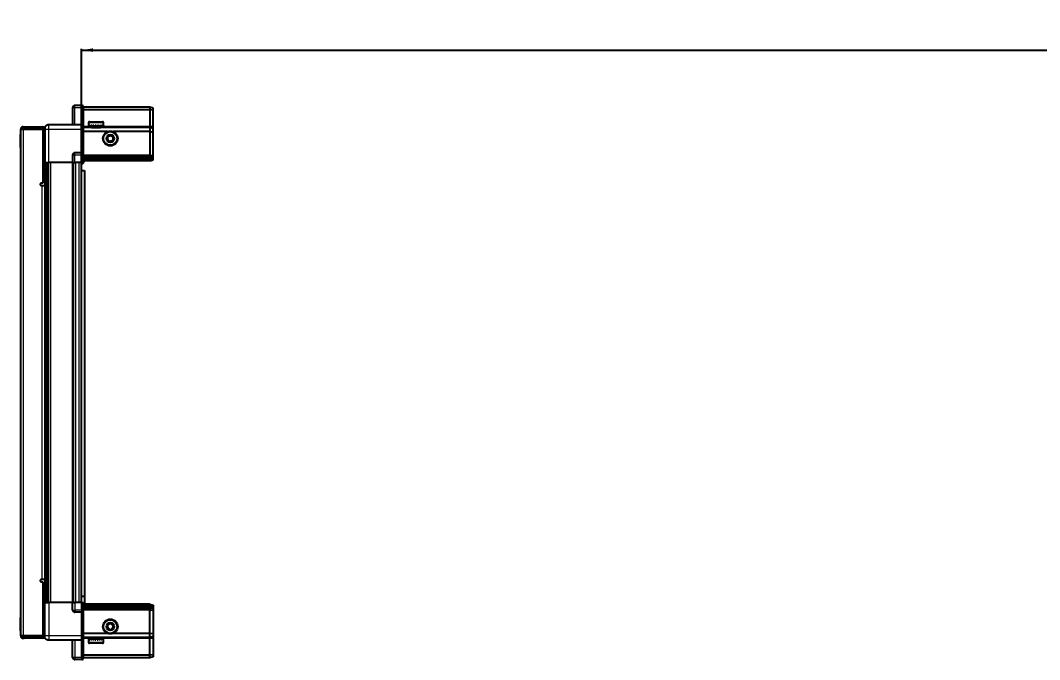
# Model space of a CAD drawing. Header units: millimetres. Extents: x 1315 to 6247, y -1323 to 1607.
# Drawn here: x 2843 to 3737, y 933 to 1494 of the extents above; entities that cross this region are included whole.
import ezdxf

# ---------------------------------------------------------------- set-up
doc = ezdxf.new("R2010")
doc.units = ezdxf.units.MM
doc.layers.add('FORMAT', color=7, linetype='Continuous')
doc.styles.add('SLDTEXTSTYLE0', font='TXT', dxfattribs={"width": 0.75})
doc.dimstyles.new('SLDDIMSTYLE0', dxfattribs={"dimtxt": 20, "dimasz": 10, "dimexe": 0, "dimexo": 0.0625, "dimgap": 5, "dimtad": 2, "dimdec": 1, "dimrnd": 1e-09, "dimzin": 12, "dimdsep": 46, "dimtxsty": 'SLDTEXTSTYLE0', "dimsah": 1, "dimcen": 0.09, "dimadec": 0, "dimazin": 3, "dimtfac": 1, "dimtofl": 0, "dimtmove": 0, "dimatfit": 3, "dimfxl": 0, "dimfrac": 2, "dimtolj": 1, "dimtzin": 12, "dimarcsym": 0})

# ---------------------------------------------------------------- blocks, each defined once
blk = doc.blocks.new('_D_5')
at = {"layer": 'FORMAT'}
for p, q in [((2896.98, 1369.33), (2896.98, 1468.82)), ((2896.98, 1467.82), (4796.98, 1467.82)), ((4796.98, 1369.33), (4796.98, 1468.82))]:
    blk.add_line(p, q, dxfattribs=at)
for points in [[(2896.98, 1467.82), (2906.98, 1466.28), (2906.98, 1469.36)], [(4796.98, 1467.82), (4786.98, 1469.36), (4786.98, 1466.28)]]:
    blk.add_solid(points, dxfattribs=at)
at = {"layer": 'FORMAT', "insert": (3817.42, 1493.6), "char_height": 20, "attachment_point": 1, "style": 'SLDTEXTSTYLE0'}
blk.add_mtext('1900', dxfattribs=at)

msp = doc.modelspace()

# ---------------------------------------------------------------- linework, layer by layer
at = {"color": 7, "linetype": 'Continuous', "lineweight": 25}
for p, q in [((2889.13, 1417.32), (2889.13, 1402.32)), ((2897.13, 1419.32), (2891.13, 1419.32)), ((2897.13, 1419.32), (2897.46, 1419.32)), ((2897.13, 1419.32), (2897.13, 1417.32)), ((2897.13, 1402.52), (2897.13, 1417.32)), ((2897.13, 1402.52), (2897.13, 1417.32)), ((2898.33, 1418.82), (2897.46, 1419.32)), ((2898.33, 1417.32), (2898.33, 1418.82)), ((2956.63, 1417.82), (2898.33, 1417.82)), ((2898.33, 1417.32), (2898.33, 1402.52)), ((2956.63, 1415.32), (2898.33, 1415.32)), ((2956.63, 1417.82), (2956.63, 1415.32)), ((2959.63, 1417.02), (2956.63, 1417.82)), ((2956.63, 1415.32), (2956.63, 1400.82)), ((2959.63, 1415.17), (2956.63, 1415.32)), ((2959.63, 1415.17), (2959.63, 1417.02)), ((2959.63, 1400.82), (2959.63, 1415.17)), ((2897.13, 1402.32), (2868.13, 1402.32)), ((2897.13, 1402.32), (2897.13, 1402.52)), ((2897.13, 1402.32), (2898.33, 1402.32)), ((2897.13, 1398.32), (2897.13, 1402.32)), ((2898.33, 1402.52), (2898.33, 1402.32)), ((2898.33, 1402.32), (2898.33, 1398.32)), ((2903.13, 1404.22), (2903.13, 1401.82)), ((2903.93, 1405.02), (2911.09, 1405.02)), ((2911.09, 1405.02), (2915.33, 1405.02)), ((2916.13, 1401.82), (2916.13, 1404.22)), ((2843.63, 1393.96), (2843.33, 1393.96)), ((2843.33, 1382.39), (2843.33, 1393.96)), ((2845.13, 1398.47), (2843.63, 1398.47)), ((2843.63, 1397.97), (2843.63, 1398.47)), ((2843.63, 954.67), (2843.63, 1397.97)), ((2845.73, 1399.07), (2845.73, 1400.57)), ((2845.73, 1400.57), (2846.63, 1400.57)), ((2845.73, 1399.07), (2846.63, 1399.07)), ((2845.73, 1398.57), (2863.13, 1398.57)), ((2846.63, 1400.57), (2863.13, 1400.57)), ((2846.63, 1399.07), (2846.63, 1400.57)), ((2846.63, 1399.07), (2863.13, 1399.07)), ((2863.13, 1399.07), (2863.13, 1400.57)), ((2864.63, 1398.57), (2863.13, 1398.57)), ((2863.13, 1398.57), (2863.13, 1351.07)), ((2864.63, 1398.32), (2864.63, 1369.32)), ((2897.13, 1378.02), (2897.13, 1398.32)), ((2956.63, 1399.82), (2898.33, 1399.82)), ((2898.33, 1398.32), (2898.33, 1378.02)), ((2919.63, 1396.32), (2898.33, 1396.32)), ((2903.13, 1401.82), (2903.13, 1401.32)), ((2903.13, 1401.32), (2903.26, 1401.32)), ((2903.45, 1401.82), (2903.26, 1401.82)), ((2903.26, 1401.82), (2903.26, 1401.32)), ((2903.26, 1401.32), (2903.45, 1401.32)), ((2903.45, 1401.82), (2903.45, 1401.32)), ((2903.45, 1401.32), (2903.98, 1401.32)), ((2904.38, 1401.82), (2903.98, 1401.82)), ((2903.98, 1401.82), (2903.98, 1401.32)), ((2903.98, 1401.32), (2904.38, 1401.32)), ((2904.38, 1401.82), (2904.38, 1401.32)), ((2904.38, 1401.32), (2905.25, 1401.32)), ((2905.23, 1401.32), (2905.23, 1401.22)), ((2905.23, 1401.22), (2914.03, 1401.22)), ((2905.82, 1401.82), (2905.25, 1401.82)), ((2905.25, 1401.82), (2905.25, 1401.32)), ((2905.25, 1401.32), (2905.82, 1401.32)), ((2905.63, 1400.82), (2906.32, 1400.34)), ((2905.63, 1400.82), (2910.66, 1400.82)), ((2906.32, 1400.34), (2905.63, 1399.86)), ((2905.63, 1399.86), (2905.63, 1399.82)), ((2905.63, 1399.86), (2910.66, 1399.86)), ((2905.82, 1401.82), (2905.82, 1401.32)), ((2905.82, 1401.32), (2906.95, 1401.32)), ((2906.32, 1400.34), (2910.48, 1400.34)), ((2907.64, 1401.82), (2906.95, 1401.82)), ((2906.95, 1401.82), (2906.95, 1401.32)), ((2906.95, 1401.32), (2907.64, 1401.32)), ((2907.64, 1401.82), (2907.64, 1401.32)), ((2907.64, 1401.32), (2908.91, 1401.32)), ((2909.65, 1401.82), (2908.91, 1401.82)), ((2908.91, 1401.82), (2908.91, 1401.32)), ((2908.91, 1401.32), (2909.14, 1401.32)), ((2909.14, 1401.82), (2909.14, 1401.32)), ((2909.64, 1401.82), (2909.64, 1401.32)), ((2909.64, 1401.32), (2909.65, 1401.32)), ((2909.65, 1401.82), (2909.65, 1401.32)), ((2909.65, 1401.32), (2910.94, 1401.32)), ((2910.48, 1400.34), (2912.94, 1400.34)), ((2910.66, 1400.82), (2913.63, 1400.82)), ((2910.66, 1399.86), (2913.63, 1399.86)), ((2911.65, 1401.82), (2910.94, 1401.82)), ((2910.94, 1401.82), (2910.94, 1401.32)), ((2911, 1401.82), (2911, 1401.32)), ((2911, 1401.32), (2911.65, 1401.32)), ((2911.65, 1401.82), (2911.65, 1401.32)), ((2911.65, 1401.32), (2912.84, 1401.32)), ((2913.46, 1401.82), (2912.84, 1401.82)), ((2912.84, 1401.82), (2912.84, 1401.32)), ((2912.84, 1401.32), (2913.46, 1401.32)), ((2912.94, 1400.34), (2913.63, 1400.82)), ((2913.63, 1399.86), (2912.94, 1400.34)), ((2913.46, 1401.82), (2913.46, 1401.32)), ((2913.46, 1401.32), (2914.43, 1401.32)), ((2913.63, 1399.82), (2913.63, 1399.86)), ((2914.03, 1401.22), (2914.03, 1401.32)), ((2914.9, 1401.82), (2914.43, 1401.82)), ((2914.43, 1401.82), (2914.43, 1401.32)), ((2914.43, 1401.32), (2914.9, 1401.32)), ((2914.9, 1401.82), (2914.9, 1401.32)), ((2914.9, 1401.32), (2915.55, 1401.32)), ((2915.82, 1401.82), (2915.55, 1401.82)), ((2915.55, 1401.82), (2915.55, 1401.32)), ((2915.55, 1401.32), (2915.82, 1401.32)), ((2915.82, 1401.82), (2915.82, 1401.32)), ((2915.82, 1401.32), (2916.09, 1401.32)), ((2916.13, 1401.82), (2916.09, 1401.82)), ((2916.09, 1401.82), (2916.09, 1401.32)), ((2916.09, 1401.32), (2916.13, 1401.32)), ((2916.13, 1401.82), (2916.13, 1401.32)), ((2956.63, 1396.32), (2924.63, 1396.32)), ((2956.63, 1400.82), (2956.63, 1399.82)), ((2956.63, 1399.82), (2956.63, 1396.32)), ((2959.63, 1399.02), (2956.63, 1399.82)), ((2956.63, 1396.32), (2956.63, 1375.82)), ((2956.63, 1396.32), (2959.63, 1395.99)), ((2959.63, 1399.02), (2959.63, 1400.82)), ((2959.63, 1395.99), (2959.63, 1399.02)), ((2959.63, 1375.82), (2959.63, 1395.99)), ((2843.33, 1382.39), (2843.63, 1382.39)), ((2889.13, 1375.82), (2889.13, 1369.32)), ((2897.13, 1377.82), (2891.13, 1377.82)), ((2897.13, 1377.82), (2897.13, 1378.02)), ((2897.13, 1377.82), (2897.13, 1375.82)), ((2897.13, 1377.82), (2898.33, 1377.82)), ((2897.13, 1369.32), (2897.13, 1375.82)), ((2897.13, 1369.32), (2897.13, 1375.82)), ((2897.46, 1369.32), (2897.46, 1375.82)), ((2898.33, 1378.02), (2898.33, 1377.82)), ((2898.33, 1377.15), (2898.33, 1377.82)), ((2898.33, 1377.15), (2898.33, 1369.32)), ((2956.63, 1375.82), (2956.63, 1374.82)), ((2959.63, 1374.02), (2959.63, 1375.82)), ((2863.13, 1372.07), (2864.63, 1372.07)), ((2864.63, 1369.32), (2863.13, 1369.32)), ((2865.28, 983.32), (2865.28, 1369.32)), ((2867.07, 1369.32), (2867.07, 983.32)), ((2867.1, 1369.32), (2867.1, 983.32)), ((2889.13, 1369.32), (2868.13, 1369.32)), ((2889.13, 1369.32), (2891.13, 1369.32)), ((2889.78, 983.32), (2889.78, 1369.32)), ((2897.13, 1369.32), (2891.13, 1369.32)), ((2896.98, 983.32), (2896.98, 1369.32)), ((2897.13, 1369.32), (2897.46, 1369.32)), ((2897.13, 1369.32), (2897.13, 1369.32)), ((2898.33, 1369.32), (2897.46, 1369.32)), ((2897.46, 1369.32), (2897.46, 1369.32)), ((2956.63, 1374.82), (2898.33, 1374.82)), ((2956.63, 1373.82), (2898.33, 1373.82)), ((2956.63, 1372.32), (2898.33, 1372.32)), ((2956.63, 1370.82), (2898.33, 1370.82)), ((2956.63, 1374.82), (2956.63, 1373.82)), ((2956.63, 1374.82), (2959.63, 1374.02)), ((2956.63, 1373.82), (2956.63, 1372.32)), ((2956.63, 1373.82), (2959.63, 1373.28)), ((2956.63, 1372.32), (2959.63, 1372.78)), ((2956.63, 1372.32), (2956.63, 1370.82)), ((2956.63, 1370.82), (2959.63, 1371.63)), ((2959.63, 1373.28), (2959.63, 1374.02)), ((2959.63, 1372.78), (2959.63, 1373.28)), ((2959.63, 1371.63), (2959.63, 1372.78)), ((2896.98, 1362.32), (2899.48, 1362.32)), ((2899.48, 1362.32), (2899.48, 988.82)), ((2863.13, 1351.07), (2861.78, 1351.07)), ((2861.78, 1349.07), (2862.53, 1349.07)), ((2862.53, 1349.07), (2864.63, 1349.07)), ((2864.63, 1349.07), (2864.63, 1003.57)), ((2862.53, 1003.57), (2861.78, 1003.57)), ((2861.78, 1001.57), (2863.13, 1001.57)), ((2864.63, 1003.57), (2862.53, 1003.57)), ((2863.13, 1001.57), (2863.13, 954.07)), ((2864.63, 983.32), (2863.13, 983.32)), ((2864.63, 954.32), (2864.63, 983.32)), ((2889.13, 983.32), (2868.13, 983.32)), ((2889.13, 976.82), (2889.13, 983.32)), ((2889.13, 983.32), (2891.13, 983.32)), ((2897.13, 983.32), (2891.13, 983.32)), ((2899.48, 988.82), (2896.98, 988.82)), ((2897.13, 976.82), (2897.13, 983.32)), ((2897.13, 983.32), (2897.46, 983.32)), ((2897.46, 976.82), (2897.46, 983.32)), ((2897.46, 983.32), (2898.33, 983.32)), ((2898.33, 983.32), (2898.33, 975.5)), ((2899.48, 988.82), (2899.48, 981.82)), ((2864.63, 980.57), (2863.13, 980.57)), ((2897.13, 974.82), (2891.13, 974.82)), ((2897.13, 976.82), (2897.13, 974.82)), ((2897.13, 976.82), (2897.13, 974.82)), ((2897.13, 974.82), (2898.33, 974.82)), ((2897.13, 974.62), (2897.13, 974.82)), ((2897.13, 954.32), (2897.13, 974.62)), ((2956.63, 981.82), (2898.33, 981.82)), ((2956.63, 980.32), (2898.33, 980.32)), ((2956.63, 978.82), (2898.33, 978.82)), ((2956.63, 977.82), (2898.33, 977.82)), ((2898.33, 974.82), (2898.33, 975.5)), ((2898.33, 974.82), (2898.33, 974.62)), ((2898.33, 974.62), (2898.33, 954.32)), ((2956.63, 980.32), (2956.63, 981.82)), ((2956.63, 981.82), (2959.63, 981.02)), ((2956.63, 978.82), (2956.63, 980.32)), ((2956.63, 980.32), (2959.63, 979.87)), ((2956.63, 978.82), (2959.63, 979.37)), ((2956.63, 977.82), (2956.63, 978.82)), ((2956.63, 977.82), (2959.63, 978.63)), ((2956.63, 976.82), (2956.63, 977.82)), ((2956.63, 956.32), (2956.63, 976.82)), ((2959.63, 981.02), (2959.63, 979.87)), ((2959.63, 979.87), (2959.63, 979.37)), ((2959.63, 979.37), (2959.63, 978.63)), ((2959.63, 978.63), (2959.63, 976.82)), ((2959.63, 976.82), (2959.63, 956.66)), ((2843.63, 970.26), (2843.33, 970.26)), ((2843.33, 960.58), (2843.33, 970.26)), ((2843.33, 958.69), (2843.33, 960.58)), ((2843.33, 958.69), (2843.63, 958.69)), ((2919.63, 956.32), (2898.33, 956.32)), ((2956.63, 956.32), (2924.63, 956.32)), ((2956.63, 956.32), (2959.63, 956.66)), ((2956.63, 952.82), (2956.63, 956.32)), ((2959.63, 956.66), (2959.63, 953.63)), ((2843.63, 954.17), (2843.63, 954.67)), ((2845.13, 954.17), (2843.63, 954.17)), ((2863.13, 954.07), (2845.73, 954.07)), ((2845.73, 953.57), (2845.73, 952.07)), ((2845.73, 953.57), (2846.63, 953.57)), ((2845.73, 952.07), (2846.63, 952.07)), ((2846.63, 953.57), (2846.63, 952.07)), ((2863.13, 953.57), (2846.63, 953.57)), ((2863.13, 952.07), (2846.63, 952.07)), ((2863.13, 954.07), (2864.63, 954.07)), ((2863.13, 953.57), (2863.13, 952.07)), ((2897.13, 950.32), (2868.13, 950.32)), ((2889.13, 935.32), (2889.13, 950.32)), ((2897.13, 950.32), (2897.13, 954.32)), ((2897.13, 950.32), (2898.33, 950.32)), ((2897.13, 950.12), (2897.13, 950.32)), ((2897.13, 935.32), (2897.13, 950.12)), ((2898.33, 954.32), (2898.33, 950.32)), ((2956.63, 952.82), (2898.33, 952.82)), ((2898.33, 950.32), (2898.33, 950.12)), ((2898.33, 950.12), (2898.33, 935.32)), ((2903.13, 951.32), (2903.13, 948.42)), ((2903.22, 951.32), (2903.13, 951.32)), ((2903.22, 950.82), (2903.22, 951.32)), ((2903.39, 951.32), (2903.22, 951.32)), ((2903.22, 950.82), (2903.39, 950.82)), ((2903.39, 950.82), (2903.39, 951.32)), ((2903.88, 951.32), (2903.39, 951.32)), ((2903.88, 950.82), (2903.88, 951.32)), ((2904.26, 951.32), (2903.88, 951.32)), ((2903.88, 950.82), (2904.26, 950.82)), ((2904.08, 947.62), (2903.93, 947.62)), ((2915.33, 947.62), (2904.08, 947.62)), ((2904.26, 950.82), (2904.26, 951.32)), ((2905.1, 951.32), (2904.26, 951.32)), ((2905.1, 950.82), (2905.1, 951.32)), ((2905.66, 951.32), (2905.1, 951.32)), ((2905.1, 950.82), (2905.66, 950.82)), ((2905.23, 951.42), (2905.23, 951.32)), ((2910.62, 951.42), (2905.23, 951.42)), ((2905.63, 952.82), (2905.63, 952.79)), ((2905.63, 952.79), (2906.32, 952.31)), ((2905.73, 952.79), (2905.63, 952.79)), ((2906.32, 952.31), (2905.63, 951.82)), ((2905.73, 951.82), (2905.63, 951.82)), ((2905.66, 950.82), (2905.66, 951.32)), ((2906.76, 951.32), (2905.66, 951.32)), ((2913.63, 952.79), (2905.73, 952.79)), ((2913.63, 951.82), (2905.73, 951.82)), ((2906.4, 952.31), (2906.32, 952.31)), ((2912.94, 952.31), (2906.4, 952.31)), ((2906.76, 950.82), (2906.76, 951.32)), ((2907.44, 951.32), (2906.76, 951.32)), ((2906.76, 950.82), (2907.44, 950.82)), ((2907.44, 950.82), (2907.44, 951.32)), ((2908.71, 951.32), (2907.44, 951.32)), ((2908.71, 950.82), (2908.71, 951.32)), ((2909, 951.32), (2908.71, 951.32)), ((2908.71, 950.82), (2909.44, 950.82)), ((2909, 950.82), (2909, 951.32)), ((2909.44, 950.82), (2909.44, 951.32)), ((2910.74, 951.32), (2909.44, 951.32)), ((2914.03, 951.42), (2910.62, 951.42)), ((2910.74, 950.82), (2910.74, 951.32)), ((2910.74, 950.82), (2911.46, 950.82)), ((2910.87, 950.82), (2910.87, 951.32)), ((2911.46, 951.32), (2910.87, 951.32)), ((2911.46, 950.82), (2911.46, 951.32)), ((2912.66, 951.32), (2911.46, 951.32)), ((2912.66, 950.82), (2912.66, 951.32)), ((2913.3, 951.32), (2912.66, 951.32)), ((2912.66, 950.82), (2913.3, 950.82)), ((2912.94, 952.31), (2913.63, 952.79)), ((2913.63, 951.82), (2912.94, 952.31)), ((2913.3, 950.82), (2913.3, 951.32)), ((2914.29, 951.32), (2913.3, 951.32)), ((2913.63, 952.79), (2913.63, 952.82)), ((2914.03, 951.32), (2914.03, 951.42)), ((2914.29, 950.82), (2914.29, 951.32)), ((2914.77, 951.32), (2914.29, 951.32)), ((2914.29, 950.82), (2914.77, 950.82)), ((2914.77, 950.82), (2914.77, 951.32)), ((2915.46, 951.32), (2914.77, 951.32)), ((2915.46, 950.82), (2915.46, 951.32)), ((2915.75, 951.32), (2915.46, 951.32)), ((2915.46, 950.82), (2915.75, 950.82)), ((2915.75, 950.82), (2915.75, 951.32)), ((2916.06, 951.32), (2915.75, 951.32)), ((2916.06, 950.82), (2916.06, 951.32)), ((2916.12, 951.32), (2916.06, 951.32)), ((2916.06, 950.82), (2916.12, 950.82)), ((2916.12, 950.82), (2916.12, 951.32)), ((2916.13, 951.32), (2916.12, 951.32)), ((2916.13, 948.42), (2916.13, 951.32)), ((2959.63, 953.63), (2956.63, 952.82)), ((2956.63, 951.82), (2956.63, 952.82)), ((2956.63, 937.32), (2956.63, 951.82)), ((2959.63, 953.63), (2959.63, 951.82)), ((2959.63, 951.82), (2959.63, 937.48)), ((2897.13, 933.32), (2891.13, 933.32)), ((2897.13, 935.32), (2897.13, 933.32)), ((2897.13, 933.32), (2897.46, 933.32)), ((2897.13, 933.32), (2897.46, 933.32)), ((2897.13, 933.32), (2897.13, 933.32)), ((2897.46, 933.32), (2898.33, 933.82)), ((2897.46, 933.32), (2898.33, 933.82)), ((2956.63, 937.32), (2898.33, 937.32)), ((2898.33, 933.82), (2898.33, 935.32)), ((2956.63, 934.82), (2898.33, 934.82)), ((2959.63, 937.48), (2956.63, 937.32)), ((2956.63, 934.82), (2956.63, 937.32)), ((2959.63, 935.63), (2956.63, 934.82)), ((2959.63, 937.48), (2959.63, 935.63))]:
    msp.add_line(p, q, dxfattribs=at)
at = {"color": 8, "linetype": 'Continuous', "lineweight": 18}
for p, q in [((2891.13, 1417.32), (2889.13, 1417.32)), ((2891.13, 1417.32), (2891.13, 1419.32)), ((2891.13, 1402.32), (2891.13, 1417.32)), ((2897.13, 1417.32), (2891.13, 1417.32)), ((2897.13, 1417.32), (2898.33, 1417.32)), ((2897.13, 1402.52), (2898.33, 1402.52)), ((2903.13, 1404.22), (2911.3, 1404.22)), ((2911.3, 1404.22), (2916.13, 1404.22)), ((2845.73, 1398.57), (2845.73, 954.07)), ((2868.13, 1369.32), (2868.13, 1398.32)), ((2897.13, 1398.32), (2868.13, 1398.32)), ((2897.13, 1398.32), (2898.33, 1398.32)), ((2905.63, 1400.82), (2898.33, 1400.82)), ((2956.63, 1400.82), (2913.63, 1400.82)), ((2959.63, 1400.82), (2956.63, 1400.82)), ((2889.13, 1375.82), (2891.13, 1375.82)), ((2891.13, 1375.82), (2891.13, 1377.82)), ((2891.13, 1369.32), (2891.13, 1375.82)), ((2897.13, 1375.82), (2891.13, 1375.82)), ((2897.13, 1378.02), (2898.33, 1378.02)), ((2897.13, 1375.82), (2897.46, 1375.82)), ((2956.63, 1375.82), (2898.33, 1375.82)), ((2956.63, 1375.82), (2959.63, 1375.82)), ((2864.63, 1349.07), (2864.63, 1369.32)), ((2865.86, 1369.32), (2865.86, 983.32)), ((2868.31, 983.32), (2868.31, 1369.32)), ((2869.72, 1369.32), (2869.72, 983.32)), ((2889.13, 983.32), (2889.13, 1369.32)), ((2891.78, 983.32), (2891.78, 1369.32)), ((2894.98, 983.32), (2894.98, 1369.32)), ((2897.13, 1369.32), (2897.46, 1369.32)), ((2862.53, 1003.57), (2862.53, 1349.07)), ((2864.63, 983.32), (2864.63, 1003.57)), ((2868.13, 983.32), (2868.13, 954.32)), ((2891.13, 983.32), (2891.13, 976.82)), ((2889.13, 976.82), (2891.13, 976.82)), ((2891.13, 976.82), (2891.13, 974.82)), ((2897.13, 976.82), (2891.13, 976.82)), ((2897.13, 976.82), (2897.46, 976.82)), ((2898.33, 974.62), (2897.13, 974.62)), ((2956.63, 976.82), (2898.33, 976.82)), ((2956.63, 976.82), (2959.63, 976.82)), ((2897.13, 954.32), (2868.13, 954.32)), ((2891.13, 950.32), (2891.13, 935.32)), ((2897.13, 954.32), (2898.33, 954.32)), ((2898.33, 950.12), (2897.13, 950.12)), ((2905.63, 951.82), (2898.33, 951.82)), ((2903.3, 948.42), (2903.13, 948.42)), ((2916.13, 948.42), (2903.3, 948.42)), ((2956.63, 951.82), (2913.63, 951.82)), ((2959.63, 951.82), (2956.63, 951.82)), ((2891.13, 935.32), (2889.13, 935.32)), ((2891.13, 935.32), (2891.13, 933.32)), ((2897.13, 935.32), (2891.13, 935.32)), ((2897.13, 935.32), (2898.33, 935.32))]:
    msp.add_line(p, q, dxfattribs=at)
at = {"color": 7, "linetype": 'Continuous', "lineweight": 25}
for centre, radius in [((2922.13, 1390.32), 6.5), ((2922.13, 1390.32), 3.46), ((2922.13, 962.32), 6.5), ((2922.13, 962.32), 3.46)]:
    msp.add_circle(centre, radius, dxfattribs=at)
at = {"color": 8, "linetype": 'Continuous', "lineweight": 18}
for centre in [(2922.13, 1390.32), (2922.13, 962.32)]:
    msp.add_circle(centre, 5.7, dxfattribs=at)
at = {"color": 7, "linetype": 'Continuous', "lineweight": 25}
for centre, radius, start, end in [((2891.13, 1417.32), 2, 90, 180), ((2903.93, 1404.22), 0.8, 90, 180), ((2915.33, 1404.22), 0.8, 0, 90), ((2845.63, 1398.07), 0.5, 90, 117.52901), ((2863.03, 1398.47), 0.6, 9.59407, 90), ((2863.03, 1398.47), 2.1, 32.2369, 87.2706), ((2905.23, 1400.82), 0.4, 0, 90), ((2914.03, 1400.82), 0.4, 90, 180), ((2922.13, 1390.32), 2.5, 161.00659, 221.00659), ((2922.13, 1390.32), 2.5, 101.00659, 161.00659), ((2922.13, 1390.32), 2.5, 221.00659, 281.00659), ((2922.13, 1390.32), 2.5, 41.00659, 101.00659), ((2922.13, 1390.32), 2.5, 281.00659, 341.00659), ((2922.13, 1390.32), 2.5, 341.00659, 41.00659), ((2891.13, 1375.82), 2, 90, 180), ((2894.48, 1371.97), 5, 300, 346.70293), ((2861.78, 1350.07), 1, 90, 270), ((2861.78, 1002.57), 1, 90, 270), ((2891.13, 976.82), 2, 180, 270), ((2922.13, 962.32), 2.5, 67.98423, 127.98423), ((2922.13, 962.32), 2.5, 7.98423, 67.98423), ((2922.13, 962.32), 2.5, 127.98423, 187.98423), ((2922.13, 962.32), 2.5, 187.98423, 247.98423), ((2922.13, 962.32), 2.5, 247.98423, 307.98423), ((2922.13, 962.32), 2.5, 307.98423, 7.98423), ((2845.63, 954.57), 0.5, 243.29122, 270), ((2863.03, 954.17), 0.6, 270, 350.40593), ((2863.03, 954.17), 2.1, 272.7294, 327.8305), ((2903.93, 948.42), 0.8, 180, 270), ((2905.23, 951.82), 0.4, 270, 0), ((2914.03, 951.82), 0.4, 180, 270), ((2915.33, 948.42), 0.8, 270, 0), ((2891.13, 935.32), 2, 180, 270)]:
    msp.add_arc(centre, radius, start, end, dxfattribs=at)
for centre, start_param, end_param in [((2900.92, 1375.82), 2.418858, 3.141593), ((2900.92, 976.82), 3.141593, 3.864327)]:
    msp.add_ellipse(centre, major_axis=(3.46, 0), ratio=0.57735, start_param=start_param, end_param=end_param, dxfattribs=at)
for points, knots in [([(2868.13, 1402.32), (2867.69, 1402.28), (2867.01, 1402.2), (2866.19, 1401.77), (2865.63, 1401.32), (2865.18, 1400.76), (2864.75, 1399.94), (2864.67, 1399.26), (2864.63, 1398.82)], [0, 0, 0, 0, 0.2394568, 0.3683607, 0.5, 0.6316393, 0.7605432, 1, 1, 1, 1]), ([(2845.73, 1400.57), (2845.47, 1400.55), (2844.98, 1400.49), (2844.34, 1400.1), (2843.87, 1399.54), (2843.65, 1398.96), (2843.63, 1398.6), (2843.63, 1398.47)], [0, 0, 0, 0, 0.230255, 0.448522, 0.666786, 0.88505, 1, 1, 1, 1]), ([(2843.63, 1397.97), (2843.65, 1398.02), (2843.71, 1398.11), (2844.1, 1398.24), (2844.66, 1398.37), (2845.24, 1398.48), (2845.6, 1398.55), (2845.73, 1398.57)], [0, 0, 0, 0, 0.230255, 0.448522, 0.666786, 0.88505, 1, 1, 1, 1]), ([(2864.63, 1398.82), (2864.63, 1398.82), (2864.63, 1398.8), (2864.63, 1398.69), (2864.63, 1398.52), (2864.63, 1398.39), (2864.63, 1398.32)], [0, 0, 0, 0, 0.249394, 0.500333, 0.750167, 1, 1, 1, 1]), ([(2919.29, 1389.77), (2919.46, 1390.26), (2919.78, 1391.17), (2920.09, 1392.08), (2920.23, 1392.5)], [0, 0, 0, 0, 0.534686, 1, 1, 1, 1]), ([(2921.19, 1387.59), (2920.96, 1387.85), (2920.42, 1388.48), (2919.77, 1389.23), (2919.38, 1389.68), (2919.29, 1389.77)], [0, 0, 0, 0, 0.362901, 0.866875, 1, 1, 1, 1]), ([(2920.23, 1392.5), (2920.74, 1392.6), (2921.69, 1392.78), (2922.63, 1392.97), (2923.07, 1393.05)], [0, 0, 0, 0, 0.534686, 1, 1, 1, 1]), ([(2924.02, 1388.14), (2923.51, 1388.05), (2922.57, 1387.86), (2921.63, 1387.68), (2921.19, 1387.59)], [0, 0, 0, 0, 0.534686, 1, 1, 1, 1]), ([(2923.07, 1393.05), (2923.15, 1392.96), (2923.54, 1392.51), (2924.19, 1391.76), (2924.73, 1391.13), (2924.96, 1390.87)], [0, 0, 0, 0, 0.133125, 0.637099, 1, 1, 1, 1]), ([(2924.96, 1390.87), (2924.79, 1390.39), (2924.48, 1389.47), (2924.17, 1388.57), (2924.02, 1388.14)], [0, 0, 0, 0, 0.534686, 1, 1, 1, 1]), ([(2864.63, 1369.32), (2864.67, 1369.32), (2864.74, 1369.32), (2865.35, 1369.32), (2866.23, 1369.32), (2867.22, 1369.32), (2867.87, 1369.32), (2868.13, 1369.32)], [0, 0, 0, 0, 0.214694, 0.429388, 0.644082, 0.858775, 1, 1, 1, 1]), ([(2864.63, 983.32), (2864.67, 983.32), (2864.74, 983.32), (2865.35, 983.32), (2866.23, 983.32), (2867.22, 983.32), (2867.87, 983.32), (2868.13, 983.32)], [0, 0, 0, 0, 0.214694, 0.429388, 0.644082, 0.858775, 1, 1, 1, 1]), ([(2919.45, 963.41), (2919.86, 963.72), (2920.62, 964.32), (2921.37, 964.91), (2921.73, 965.18)], [0, 0, 0, 0, 0.534686, 1, 1, 1, 1]), ([(2921.73, 965.18), (2922.2, 964.99), (2923.1, 964.63), (2923.99, 964.27), (2924.4, 964.1)], [0, 0, 0, 0, 0.534686, 1, 1, 1, 1]), ([(2919.85, 960.55), (2919.83, 960.67), (2919.75, 961.26), (2919.61, 962.25), (2919.5, 963.06), (2919.45, 963.41)], [0, 0, 0, 0, 0.133125, 0.637099, 1, 1, 1, 1]), ([(2922.53, 959.46), (2922.05, 959.66), (2921.16, 960.02), (2920.27, 960.38), (2919.85, 960.55)], [0, 0, 0, 0, 0.5346859, 1, 1, 1, 1]), ([(2924.8, 961.24), (2924.4, 960.92), (2923.64, 960.33), (2922.88, 959.74), (2922.53, 959.46)], [0, 0, 0, 0, 0.534686, 1, 1, 1, 1]), ([(2924.4, 964.1), (2924.45, 963.76), (2924.56, 962.94), (2924.7, 961.96), (2924.79, 961.37), (2924.8, 961.24)], [0, 0, 0, 0, 0.362901, 0.866875, 1, 1, 1, 1]), ([(2845.73, 954.07), (2845.47, 954.12), (2844.98, 954.21), (2844.34, 954.34), (2843.87, 954.47), (2843.65, 954.58), (2843.63, 954.65), (2843.63, 954.67)], [0, 0, 0, 0, 0.230255, 0.448522, 0.666786, 0.88505, 1, 1, 1, 1]), ([(2843.63, 954.17), (2843.65, 953.92), (2843.71, 953.43), (2844.1, 952.79), (2844.66, 952.32), (2845.24, 952.1), (2845.6, 952.08), (2845.73, 952.07)], [0, 0, 0, 0, 0.230255, 0.448522, 0.666786, 0.88505, 1, 1, 1, 1]), ([(2864.63, 953.82), (2864.63, 953.83), (2864.63, 953.84), (2864.63, 953.96), (2864.63, 954.13), (2864.63, 954.26), (2864.63, 954.32)], [0, 0, 0, 0, 0.249394, 0.500333, 0.750167, 1, 1, 1, 1]), ([(2868.13, 950.32), (2867.69, 950.37), (2867.01, 950.44), (2866.19, 950.88), (2865.63, 951.33), (2865.18, 951.89), (2864.75, 952.71), (2864.67, 953.38), (2864.63, 953.82)], [0, 0, 0, 0, 0.239457, 0.368361, 0.5, 0.631639, 0.760543, 1, 1, 1, 1])]:
    msp.add_open_spline(points, degree=3, knots=knots, dxfattribs=at)
at = {"color": 8, "linetype": 'Continuous', "lineweight": 18}
for points in [[(2868.13, 1398.32), (2868.13, 1398.85), (2868.13, 1399.9), (2868.13, 1401.22), (2868.13, 1402.14), (2868.13, 1402.26), (2868.13, 1402.32)], [(2868.13, 954.32), (2868.13, 953.8), (2868.13, 952.75), (2868.13, 951.43), (2868.13, 950.5), (2868.13, 950.38), (2868.13, 950.32)]]:
    msp.add_open_spline(points, degree=3, dxfattribs=at)
at = {"color": 7, "linetype": 'Continuous', "lineweight": 25}
for points in [[(2845.73, 1399.07), (2845.65, 1399.06), (2845.49, 1399.05), (2845.29, 1398.91), (2845.15, 1398.71), (2845.14, 1398.55), (2845.13, 1398.47)], [(2845.13, 954.17), (2845.14, 954.09), (2845.15, 953.94), (2845.29, 953.74), (2845.49, 953.6), (2845.65, 953.58), (2845.73, 953.57)]]:
    msp.add_open_spline(points, degree=3, dxfattribs=at)
at = {"color": 8, "linetype": 'Continuous', "lineweight": 18}
for points, knots in [([(2868.13, 1398.32), (2867.69, 1398.32), (2867.01, 1398.32), (2866.19, 1398.32), (2865.63, 1398.32), (2865.18, 1398.32), (2864.75, 1398.32), (2864.67, 1398.32), (2864.63, 1398.32)], [0, 0, 0, 0, 0.239457, 0.368361, 0.5, 0.631639, 0.760543, 1, 1, 1, 1]), ([(2868.13, 954.32), (2867.69, 954.32), (2867.01, 954.32), (2866.19, 954.32), (2865.63, 954.32), (2865.18, 954.32), (2864.75, 954.32), (2864.67, 954.32), (2864.63, 954.32)], [0, 0, 0, 0, 0.2394568, 0.3683607, 0.5, 0.6316393, 0.7605432, 1, 1, 1, 1])]:
    msp.add_open_spline(points, degree=3, knots=knots, dxfattribs=at)

# ---------------------------------------------------------------- dimensions: what is measured, and where the dimension line sits
at = {"layer": 'FORMAT'}
dim = msp.add_linear_dim(base=(4796.98, 1467.82), p1=(2896.98, 1369.32), p2=(4796.98, 1369.32), angle=0, dimstyle='SLDDIMSTYLE0', dxfattribs=at)
dim.commit()
dim.dimension.update_dxf_attribs({"geometry": '_D_5', "text_midpoint": (3846.98, 1467.82), "dimtype": 160})

doc.saveas('drawing.dxf')
